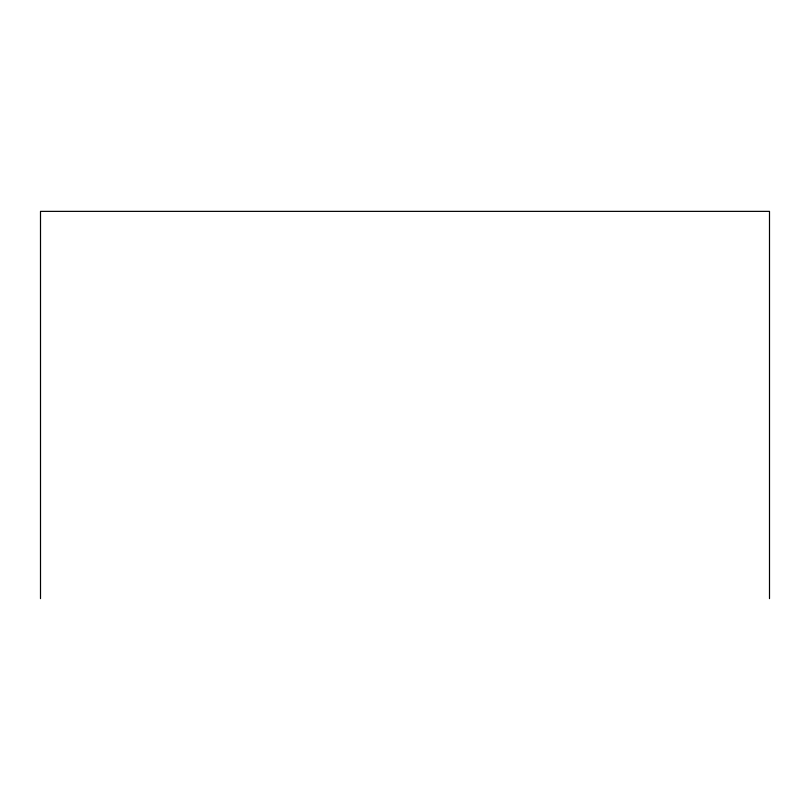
<?xml version="1.0" encoding="UTF-8"?>
<svg xmlns="http://www.w3.org/2000/svg" width="810" height="810" viewBox="0 0 810 810"><rect width="100%" height="100%" fill="white"/><g stroke="black" fill="none" stroke-linecap="round" stroke-linejoin="round"><path stroke-width="1.21" d="M769.5 598.63L769.5 211.369L40.5 211.369L40.5 598.63"/></g></svg>
